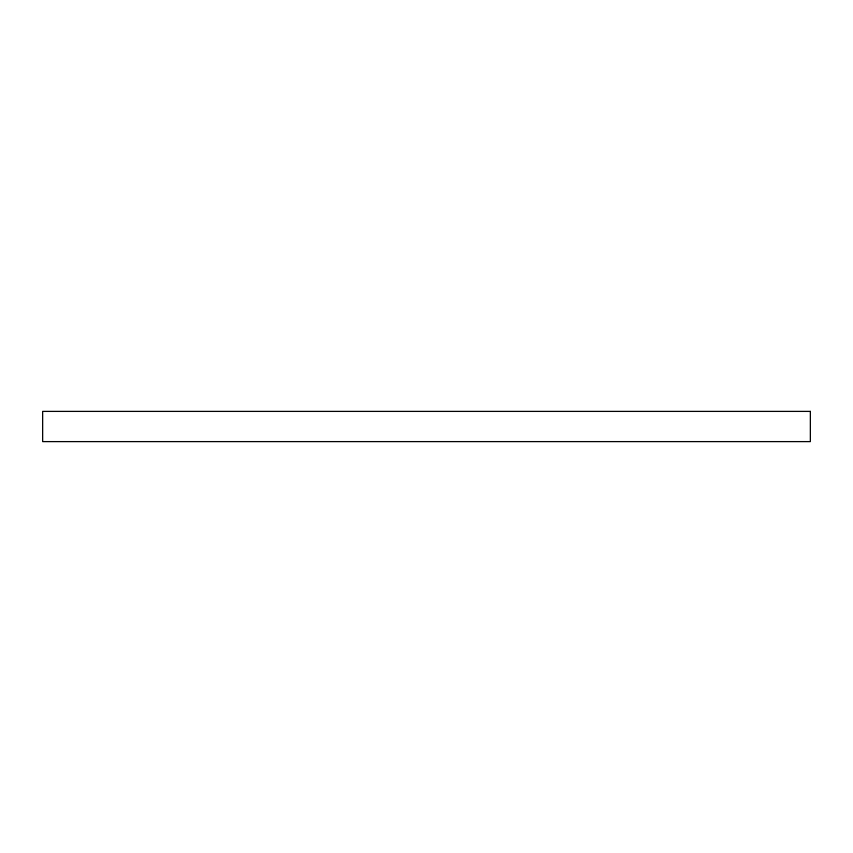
<?xml version="1.0" encoding="UTF-8"?>
<svg xmlns="http://www.w3.org/2000/svg" width="853" height="853" viewBox="0 0 853 853"><rect width="100%" height="100%" fill="white"/><g stroke="black" fill="none" stroke-linecap="round" stroke-linejoin="round"><path stroke-width="1.28" d="M810.35 411.391L42.65 411.391L42.65 441.609L810.35 441.609L810.35 411.391"/></g></svg>
